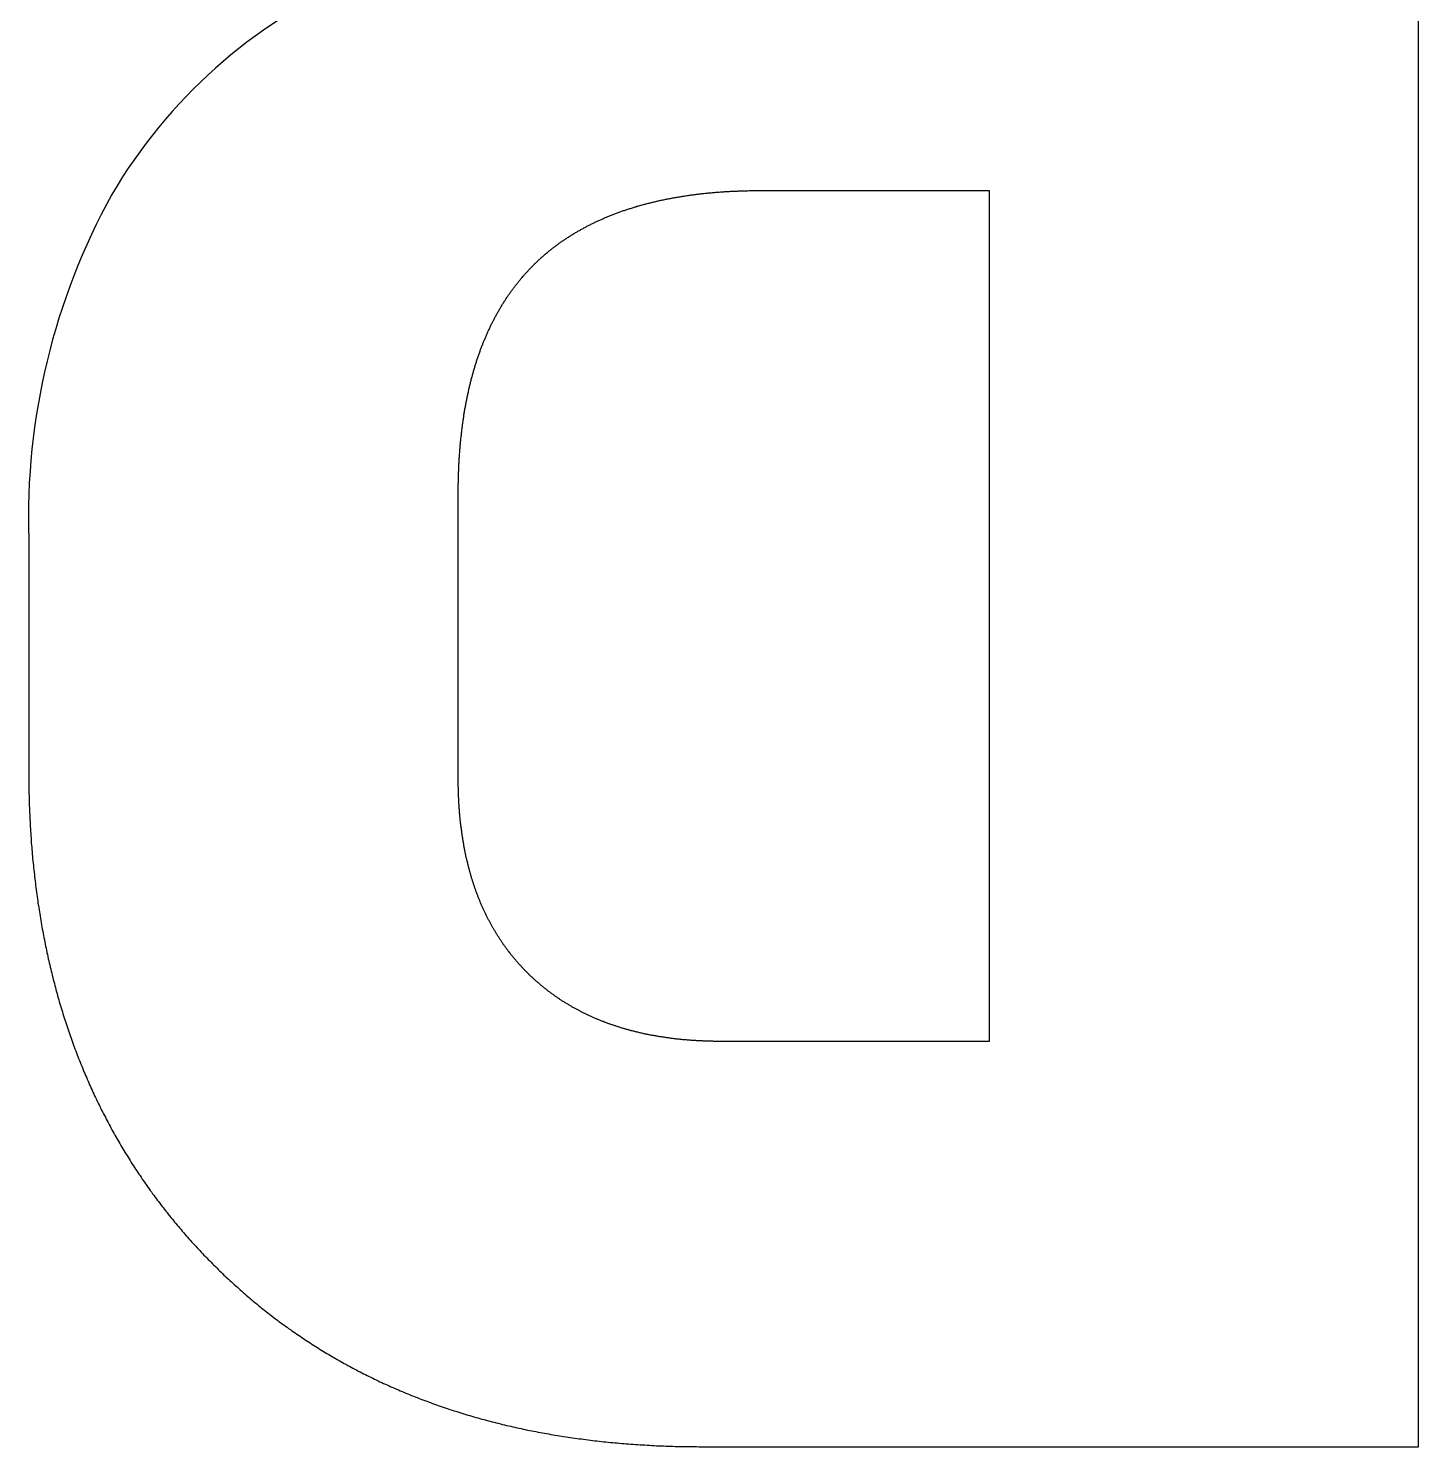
# Model space of a CAD drawing. Header units: millimetres. Extents: x -952 to 939, y -633 to 632.
# Drawn here: x -292.44 to -280.19, y -57.45 to -44.95 of the extents above; entities that cross this region are included whole.
import ezdxf

# ---------------------------------------------------------------- set-up
doc = ezdxf.new("R2010")
doc.units = ezdxf.units.MM
doc.layers.get('0').update_dxf_attribs({"lineweight": 25, "true_color": 0xffffff})

msp = doc.modelspace()

# ---------------------------------------------------------------- linework, layer by layer
at = {"color": 5, "true_color": 0x0000ff, "flags": 128}
msp.add_lwpolyline([(-289.58, -44.526, 0.156907), (-291.705, -46.419, 0.134483), (-292.437, -49.455), (-292.437, -51.49), (-292.437, -51.511), (-292.437, -51.533), (-292.437, -51.554), (-292.437, -51.575), (-292.436, -51.596), (-292.436, -51.617), (-292.436, -51.638), (-292.436, -51.659), (-292.435, -51.68), (-292.435, -51.701), (-292.434, -51.721), (-292.434, -51.742), (-292.433, -51.763), (-292.432, -51.784), (-292.432, -51.805), (-292.431, -51.825), (-292.43, -51.846), (-292.429, -51.867), (-292.428, -51.887), (-292.427, -51.908), (-292.426, -51.928), (-292.425, -51.949), (-292.424, -51.969), (-292.423, -51.99), (-292.422, -52.01), (-292.421, -52.03), (-292.419, -52.051), (-292.418, -52.071), (-292.416, -52.091), (-292.415, -52.111), (-292.414, -52.132), (-292.412, -52.152), (-292.41, -52.172), (-292.409, -52.192), (-292.407, -52.212), (-292.405, -52.232), (-292.404, -52.252), (-292.402, -52.272), (-292.4, -52.292), (-292.398, -52.312), (-292.396, -52.332), (-292.394, -52.352), (-292.392, -52.371), (-292.39, -52.391), (-292.387, -52.411), (-292.385, -52.431), (-292.383, -52.45), (-292.381, -52.47), (-292.378, -52.489), (-292.376, -52.509), (-292.373, -52.528), (-292.371, -52.548), (-292.368, -52.567), (-292.366, -52.587), (-292.363, -52.606), (-292.36, -52.626), (-292.357, -52.645), (-292.355, -52.664), (-292.352, -52.684), (-292.349, -52.703), (-292.346, -52.722), (-292.343, -52.741), (-292.34, -52.76), (-292.337, -52.779), (-292.333, -52.798), (-292.33, -52.817), (-292.327, -52.836), (-292.324, -52.855), (-292.32, -52.874), (-292.317, -52.893), (-292.313, -52.912), (-292.31, -52.931), (-292.306, -52.95), (-292.303, -52.968), (-292.299, -52.987), (-292.295, -53.006), (-292.292, -53.025), (-292.288, -53.043), (-292.284, -53.062), (-292.28, -53.08), (-292.276, -53.099), (-292.272, -53.117), (-292.268, -53.136), (-292.264, -53.154), (-292.26, -53.173), (-292.256, -53.191), (-292.251, -53.209), (-292.247, -53.228), (-292.243, -53.246), (-292.238, -53.264), (-292.234, -53.282), (-292.23, -53.3), (-292.225, -53.319), (-292.22, -53.337), (-292.216, -53.355), (-292.211, -53.373), (-292.206, -53.391), (-292.202, -53.409), (-292.197, -53.427), (-292.192, -53.445), (-292.187, -53.462), (-292.182, -53.48), (-292.177, -53.498), (-292.172, -53.516), (-292.167, -53.534), (-292.162, -53.551), (-292.156, -53.569), (-292.151, -53.587), (-292.146, -53.604), (-292.14, -53.622), (-292.135, -53.639), (-292.129, -53.657), (-292.124, -53.674), (-292.118, -53.692), (-292.113, -53.709), (-292.107, -53.726), (-292.101, -53.744), (-292.096, -53.761), (-292.09, -53.778), (-292.084, -53.796), (-292.078, -53.813), (-292.072, -53.83), (-292.066, -53.847), (-292.06, -53.864), (-292.054, -53.881), (-292.048, -53.898), (-292.042, -53.915), (-292.035, -53.932), (-292.029, -53.949), (-292.023, -53.966), (-292.016, -53.983), (-292.01, -54), (-292.003, -54.017), (-291.997, -54.033), (-291.99, -54.05), (-291.984, -54.067), (-291.977, -54.083), (-291.97, -54.1), (-291.963, -54.117), (-291.956, -54.133), (-291.95, -54.15), (-291.943, -54.166), (-291.936, -54.183), (-291.929, -54.199), (-291.922, -54.216), (-291.914, -54.232), (-291.907, -54.248), (-291.9, -54.265), (-291.893, -54.281), (-291.885, -54.297), (-291.878, -54.313), (-291.871, -54.329), (-291.863, -54.346), (-291.856, -54.362), (-291.848, -54.378), (-291.84, -54.394), (-291.833, -54.41), (-291.825, -54.426), (-291.817, -54.442), (-291.809, -54.458), (-291.801, -54.473), (-291.794, -54.489), (-291.786, -54.505), (-291.778, -54.521), (-291.769, -54.537), (-291.761, -54.552), (-291.753, -54.568), (-291.745, -54.584), (-291.737, -54.599), (-291.728, -54.615), (-291.72, -54.63), (-291.712, -54.646), (-291.703, -54.661), (-291.695, -54.677), (-291.686, -54.692), (-291.677, -54.708), (-291.669, -54.723), (-291.66, -54.738), (-291.651, -54.753), (-291.643, -54.769), (-291.634, -54.784), (-291.625, -54.799), (-291.616, -54.814), (-291.607, -54.829), (-291.598, -54.844), (-291.589, -54.859), (-291.58, -54.874), (-291.57, -54.889), (-291.561, -54.904), (-291.552, -54.919), (-291.542, -54.934), (-291.533, -54.949), (-291.524, -54.964), (-291.514, -54.979), (-291.505, -54.993), (-291.495, -55.008), (-291.485, -55.023), (-291.476, -55.037), (-291.466, -55.052), (-291.456, -55.066), (-291.446, -55.081), (-291.436, -55.096), (-291.427, -55.11), (-291.417, -55.124), (-291.407, -55.139), (-291.396, -55.153), (-291.386, -55.168), (-291.376, -55.182), (-291.366, -55.196), (-291.356, -55.21), (-291.345, -55.225), (-291.335, -55.239), (-291.325, -55.253), (-291.314, -55.267), (-291.304, -55.281), (-291.293, -55.295), (-291.282, -55.309), (-291.272, -55.323), (-291.261, -55.337), (-291.25, -55.351), (-291.239, -55.365), (-291.229, -55.379), (-291.218, -55.392), (-291.207, -55.406), (-291.196, -55.42), (-291.185, -55.434), (-291.173, -55.447), (-291.162, -55.461), (-291.151, -55.475), (-291.14, -55.488), (-291.129, -55.502), (-291.117, -55.515), (-291.106, -55.529), (-291.094, -55.542), (-291.083, -55.556), (-291.071, -55.569), (-291.06, -55.582), (-291.048, -55.596), (-291.036, -55.609), (-291.025, -55.622), (-291.013, -55.635), (-291.001, -55.649), (-290.989, -55.662), (-290.977, -55.675), (-290.965, -55.688), (-290.953, -55.701), (-290.941, -55.714), (-290.929, -55.727), (-290.917, -55.74), (-290.904, -55.753), (-290.892, -55.766), (-290.88, -55.778), (-290.867, -55.791), (-290.855, -55.804), (-290.842, -55.817), (-290.83, -55.83), (-290.817, -55.842), (-290.805, -55.855), (-290.792, -55.867), (-290.779, -55.88), (-290.767, -55.892), (-290.754, -55.905), (-290.741, -55.917), (-290.728, -55.93), (-290.716, -55.942), (-290.703, -55.954), (-290.69, -55.966), (-290.677, -55.978), (-290.664, -55.99), (-290.651, -56.002), (-290.638, -56.014), (-290.625, -56.026), (-290.612, -56.038), (-290.598, -56.05), (-290.585, -56.062), (-290.572, -56.074), (-290.559, -56.085), (-290.546, -56.097), (-290.532, -56.108), (-290.519, -56.12), (-290.506, -56.131), (-290.492, -56.143), (-290.479, -56.154), (-290.465, -56.166), (-290.452, -56.177), (-290.438, -56.188), (-290.424, -56.199), (-290.411, -56.21), (-290.397, -56.221), (-290.384, -56.233), (-290.37, -56.243), (-290.356, -56.254), (-290.342, -56.265), (-290.328, -56.276), (-290.315, -56.287), (-290.301, -56.298), (-290.287, -56.308), (-290.273, -56.319), (-290.259, -56.33), (-290.245, -56.34), (-290.231, -56.351), (-290.217, -56.361), (-290.203, -56.371), (-290.188, -56.382), (-290.174, -56.392), (-290.16, -56.402), (-290.146, -56.412), (-290.131, -56.423), (-290.117, -56.433), (-290.103, -56.443), (-290.088, -56.453), (-290.074, -56.463), (-290.059, -56.473), (-290.045, -56.482), (-290.03, -56.492), (-290.016, -56.502), (-290.001, -56.512), (-289.987, -56.521), (-289.972, -56.531), (-289.957, -56.54), (-289.942, -56.55), (-289.928, -56.559), (-289.913, -56.569), (-289.898, -56.578), (-289.883, -56.587), (-289.868, -56.597), (-289.853, -56.606), (-289.838, -56.615), (-289.823, -56.624), (-289.808, -56.633), (-289.793, -56.642), (-289.778, -56.651), (-289.763, -56.66), (-289.748, -56.669), (-289.733, -56.678), (-289.717, -56.686), (-289.702, -56.695), (-289.687, -56.704), (-289.671, -56.712), (-289.656, -56.721), (-289.641, -56.729), (-289.625, -56.738), (-289.61, -56.746), (-289.594, -56.755), (-289.579, -56.763), (-289.563, -56.771), (-289.547, -56.779), (-289.532, -56.788), (-289.516, -56.796), (-289.5, -56.804), (-289.485, -56.812), (-289.469, -56.82), (-289.453, -56.828), (-289.437, -56.836), (-289.421, -56.843), (-289.405, -56.851), (-289.389, -56.859), (-289.374, -56.866), (-289.357, -56.874), (-289.341, -56.882), (-289.325, -56.889), (-289.309, -56.897), (-289.293, -56.904), (-289.277, -56.911), (-289.261, -56.919), (-289.244, -56.926), (-289.228, -56.933), (-289.212, -56.94), (-289.195, -56.947), (-289.179, -56.955), (-289.163, -56.962), (-289.146, -56.969), (-289.13, -56.975), (-289.113, -56.982), (-289.097, -56.989), (-289.08, -56.996), (-289.063, -57.003), (-289.047, -57.009), (-289.03, -57.016), (-289.013, -57.022), (-288.997, -57.029), (-288.98, -57.035), (-288.963, -57.042), (-288.946, -57.048), (-288.929, -57.055), (-288.912, -57.061), (-288.895, -57.067), (-288.878, -57.073), (-288.861, -57.079), (-288.844, -57.085), (-288.827, -57.091), (-288.81, -57.097), (-288.793, -57.103), (-288.776, -57.109), (-288.758, -57.115), (-288.741, -57.121), (-288.724, -57.127), (-288.706, -57.132), (-288.689, -57.138), (-288.672, -57.143), (-288.654, -57.149), (-288.637, -57.155), (-288.619, -57.16), (-288.602, -57.165), (-288.584, -57.171), (-288.566, -57.176), (-288.549, -57.181), (-288.531, -57.186), (-288.513, -57.191), (-288.496, -57.197), (-288.478, -57.202), (-288.46, -57.207), (-288.442, -57.212), (-288.424, -57.216), (-288.406, -57.221), (-288.389, -57.226), (-288.371, -57.231), (-288.353, -57.235), (-288.335, -57.24), (-288.316, -57.245), (-288.298, -57.249), (-288.28, -57.254), (-288.262, -57.258), (-288.244, -57.263), (-288.226, -57.267), (-288.207, -57.271), (-288.189, -57.275), (-288.171, -57.28), (-288.152, -57.284), (-288.134, -57.288), (-288.115, -57.292), (-288.097, -57.296), (-288.078, -57.3), (-288.06, -57.304), (-288.041, -57.308), (-288.023, -57.311), (-288.004, -57.315), (-287.985, -57.319), (-287.966, -57.322), (-287.948, -57.326), (-287.929, -57.33), (-287.91, -57.333), (-287.891, -57.336), (-287.872, -57.34), (-287.853, -57.343), (-287.834, -57.347), (-287.816, -57.35), (-287.796, -57.353), (-287.777, -57.356), (-287.758, -57.359), (-287.739, -57.362), (-287.72, -57.365), (-287.701, -57.368), (-287.682, -57.371), (-287.662, -57.374), (-287.643, -57.377), (-287.624, -57.38), (-287.604, -57.382), (-287.585, -57.385), (-287.566, -57.387), (-287.546, -57.39), (-287.527, -57.393), (-287.507, -57.395), (-287.487, -57.397), (-287.468, -57.4), (-287.448, -57.402), (-287.429, -57.404), (-287.409, -57.407), (-287.389, -57.409), (-287.369, -57.411), (-287.35, -57.413), (-287.33, -57.415), (-287.31, -57.417), (-287.29, -57.419), (-287.27, -57.421), (-287.25, -57.422), (-287.23, -57.424), (-287.21, -57.426), (-287.19, -57.428), (-287.17, -57.429), (-287.15, -57.431), (-287.129, -57.432), (-287.109, -57.434), (-287.089, -57.435), (-287.069, -57.436), (-287.048, -57.438), (-287.028, -57.439), (-287.008, -57.44), (-286.987, -57.441), (-286.967, -57.443), (-286.946, -57.444), (-286.926, -57.445), (-286.905, -57.446), (-286.885, -57.446), (-286.864, -57.447), (-286.843, -57.448), (-286.823, -57.449), (-286.802, -57.45), (-286.781, -57.45), (-286.761, -57.451), (-286.74, -57.452), (-286.719, -57.452), (-286.698, -57.453), (-286.677, -57.453), (-286.656, -57.453), (-286.635, -57.454), (-286.614, -57.454), (-286.593, -57.454), (-286.572, -57.454), (-286.551, -57.454), (-286.53, -57.455), (-286.509, -57.455), (-280.187, -57.455), (-280.187, -32.455)], format="xyb", dxfattribs=at)
msp.add_lwpolyline([(-288.651, -49.062), (-288.651, -49.051), (-288.651, -49.041), (-288.651, -49.03), (-288.651, -49.019), (-288.651, -49.009), (-288.651, -48.998), (-288.651, -48.988), (-288.651, -48.978), (-288.651, -48.967), (-288.65, -48.957), (-288.65, -48.946), (-288.65, -48.936), (-288.65, -48.926), (-288.649, -48.915), (-288.649, -48.905), (-288.649, -48.895), (-288.648, -48.884), (-288.648, -48.874), (-288.648, -48.864), (-288.647, -48.854), (-288.647, -48.844), (-288.647, -48.834), (-288.646, -48.823), (-288.646, -48.813), (-288.645, -48.803), (-288.645, -48.793), (-288.644, -48.783), (-288.643, -48.773), (-288.643, -48.763), (-288.642, -48.753), (-288.642, -48.743), (-288.641, -48.733), (-288.64, -48.723), (-288.64, -48.713), (-288.639, -48.704), (-288.638, -48.694), (-288.638, -48.684), (-288.637, -48.674), (-288.636, -48.664), (-288.635, -48.655), (-288.634, -48.645), (-288.634, -48.635), (-288.633, -48.625), (-288.632, -48.616), (-288.631, -48.606), (-288.63, -48.596), (-288.629, -48.587), (-288.628, -48.577), (-288.627, -48.568), (-288.626, -48.558), (-288.625, -48.549), (-288.624, -48.539), (-288.623, -48.53), (-288.622, -48.52), (-288.621, -48.511), (-288.62, -48.501), (-288.619, -48.492), (-288.617, -48.482), (-288.616, -48.473), (-288.615, -48.464), (-288.614, -48.454), (-288.613, -48.445), (-288.611, -48.436), (-288.61, -48.427), (-288.609, -48.417), (-288.607, -48.408), (-288.606, -48.399), (-288.605, -48.39), (-288.603, -48.381), (-288.602, -48.372), (-288.601, -48.362), (-288.599, -48.353), (-288.598, -48.344), (-288.596, -48.335), (-288.595, -48.326), (-288.593, -48.317), (-288.592, -48.308), (-288.59, -48.299), (-288.588, -48.29), (-288.587, -48.281), (-288.585, -48.273), (-288.584, -48.264), (-288.582, -48.255), (-288.58, -48.246), (-288.579, -48.237), (-288.577, -48.228), (-288.575, -48.22), (-288.573, -48.211), (-288.572, -48.202), (-288.57, -48.194), (-288.568, -48.185), (-288.566, -48.176), (-288.564, -48.168), (-288.562, -48.159), (-288.56, -48.15), (-288.558, -48.142), (-288.557, -48.133), (-288.555, -48.125), (-288.553, -48.116), (-288.551, -48.108), (-288.549, -48.099), (-288.546, -48.091), (-288.544, -48.082), (-288.542, -48.074), (-288.54, -48.066), (-288.538, -48.057), (-288.536, -48.049), (-288.534, -48.041), (-288.532, -48.032), (-288.529, -48.024), (-288.527, -48.016), (-288.525, -48.007), (-288.523, -47.999), (-288.52, -47.991), (-288.518, -47.983), (-288.516, -47.975), (-288.513, -47.967), (-288.511, -47.959), (-288.509, -47.95), (-288.506, -47.942), (-288.504, -47.934), (-288.501, -47.926), (-288.499, -47.918), (-288.496, -47.91), (-288.494, -47.902), (-288.491, -47.894), (-288.489, -47.887), (-288.486, -47.879), (-288.484, -47.871), (-288.481, -47.863), (-288.478, -47.855), (-288.476, -47.847), (-288.473, -47.839), (-288.47, -47.832), (-288.468, -47.824), (-288.465, -47.816), (-288.462, -47.809), (-288.459, -47.801), (-288.457, -47.793), (-288.454, -47.786), (-288.451, -47.778), (-288.448, -47.77), (-288.445, -47.763), (-288.442, -47.755), (-288.439, -47.748), (-288.436, -47.74), (-288.434, -47.733), (-288.431, -47.725), (-288.428, -47.718), (-288.425, -47.71), (-288.422, -47.703), (-288.418, -47.696), (-288.415, -47.688), (-288.412, -47.681), (-288.409, -47.674), (-288.406, -47.666), (-288.403, -47.659), (-288.4, -47.652), (-288.397, -47.644), (-288.393, -47.637), (-288.39, -47.63), (-288.387, -47.623), (-288.384, -47.616), (-288.38, -47.609), (-288.377, -47.602), (-288.374, -47.594), (-288.37, -47.587), (-288.367, -47.58), (-288.363, -47.573), (-288.36, -47.566), (-288.357, -47.559), (-288.353, -47.552), (-288.35, -47.545), (-288.346, -47.539), (-288.343, -47.532), (-288.339, -47.525), (-288.336, -47.518), (-288.332, -47.511), (-288.328, -47.504), (-288.325, -47.497), (-288.321, -47.491), (-288.317, -47.484), (-288.314, -47.477), (-288.31, -47.471), (-288.306, -47.464), (-288.303, -47.457), (-288.299, -47.451), (-288.295, -47.444), (-288.291, -47.437), (-288.287, -47.431), (-288.284, -47.424), (-288.28, -47.418), (-288.276, -47.411), (-288.272, -47.405), (-288.268, -47.398), (-288.264, -47.392), (-288.26, -47.385), (-288.256, -47.379), (-288.252, -47.373), (-288.248, -47.366), (-288.244, -47.36), (-288.24, -47.354), (-288.236, -47.347), (-288.232, -47.341), (-288.228, -47.335), (-288.224, -47.328), (-288.219, -47.322), (-288.215, -47.316), (-288.211, -47.31), (-288.207, -47.304), (-288.203, -47.298), (-288.198, -47.292), (-288.194, -47.285), (-288.19, -47.279), (-288.185, -47.273), (-288.181, -47.267), (-288.177, -47.261), (-288.172, -47.255), (-288.168, -47.249), (-288.163, -47.243), (-288.159, -47.237), (-288.155, -47.232), (-288.15, -47.226), (-288.146, -47.22), (-288.141, -47.214), (-288.136, -47.208), (-288.132, -47.202), (-288.127, -47.197), (-288.123, -47.191), (-288.118, -47.185), (-288.113, -47.18), (-288.109, -47.174), (-288.104, -47.168), (-288.099, -47.163), (-288.095, -47.157), (-288.09, -47.151), (-288.085, -47.146), (-288.08, -47.14), (-288.076, -47.135), (-288.071, -47.129), (-288.066, -47.124), (-288.061, -47.118), (-288.056, -47.113), (-288.051, -47.107), (-288.046, -47.102), (-288.041, -47.096), (-288.036, -47.091), (-288.031, -47.086), (-288.026, -47.08), (-288.021, -47.075), (-288.016, -47.07), (-288.011, -47.065), (-288.006, -47.059), (-288.001, -47.054), (-287.996, -47.049), (-287.991, -47.044), (-287.986, -47.039), (-287.98, -47.034), (-287.975, -47.028), (-287.97, -47.023), (-287.965, -47.018), (-287.959, -47.013), (-287.954, -47.008), (-287.949, -47.003), (-287.943, -46.998), (-287.938, -46.993), (-287.933, -46.988), (-287.927, -46.983), (-287.922, -46.978), (-287.916, -46.974), (-287.911, -46.969), (-287.905, -46.964), (-287.9, -46.959), (-287.894, -46.954), (-287.889, -46.949), (-287.883, -46.945), (-287.878, -46.94), (-287.872, -46.935), (-287.866, -46.93), (-287.861, -46.926), (-287.855, -46.921), (-287.849, -46.916), (-287.844, -46.912), (-287.838, -46.907), (-287.832, -46.903), (-287.826, -46.898), (-287.82, -46.893), (-287.815, -46.889), (-287.809, -46.884), (-287.803, -46.88), (-287.797, -46.876), (-287.791, -46.871), (-287.785, -46.867), (-287.779, -46.862), (-287.773, -46.858), (-287.767, -46.853), (-287.761, -46.849), (-287.755, -46.845), (-287.749, -46.84), (-287.743, -46.836), (-287.737, -46.832), (-287.731, -46.828), (-287.725, -46.823), (-287.718, -46.819), (-287.712, -46.815), (-287.706, -46.811), (-287.7, -46.807), (-287.694, -46.803), (-287.687, -46.799), (-287.681, -46.794), (-287.675, -46.79), (-287.668, -46.786), (-287.662, -46.782), (-287.656, -46.778), (-287.649, -46.774), (-287.643, -46.77), (-287.636, -46.766), (-287.63, -46.763), (-287.623, -46.759), (-287.617, -46.755), (-287.61, -46.751), (-287.604, -46.747), (-287.597, -46.743), (-287.591, -46.739), (-287.584, -46.736), (-287.577, -46.732), (-287.571, -46.728), (-287.564, -46.724), (-287.557, -46.721), (-287.551, -46.717), (-287.544, -46.713), (-287.537, -46.71), (-287.53, -46.706), (-287.523, -46.703), (-287.517, -46.699), (-287.51, -46.695), (-287.503, -46.692), (-287.496, -46.688), (-287.489, -46.685), (-287.482, -46.681), (-287.475, -46.678), (-287.468, -46.674), (-287.461, -46.671), (-287.454, -46.668), (-287.447, -46.664), (-287.44, -46.661), (-287.433, -46.658), (-287.426, -46.654), (-287.419, -46.651), (-287.412, -46.648), (-287.404, -46.644), (-287.397, -46.641), (-287.39, -46.638), (-287.383, -46.635), (-287.376, -46.632), (-287.368, -46.628), (-287.361, -46.625), (-287.354, -46.622), (-287.346, -46.619), (-287.339, -46.616), (-287.332, -46.613), (-287.324, -46.61), (-287.317, -46.607), (-287.309, -46.604), (-287.302, -46.601), (-287.294, -46.598), (-287.287, -46.595), (-287.279, -46.592), (-287.272, -46.589), (-287.264, -46.586), (-287.257, -46.584), (-287.249, -46.581), (-287.241, -46.578), (-287.234, -46.575), (-287.226, -46.572), (-287.218, -46.57), (-287.211, -46.567), (-287.203, -46.564), (-287.195, -46.561), (-287.187, -46.559), (-287.179, -46.556), (-287.172, -46.553), (-287.164, -46.551), (-287.156, -46.548), (-287.148, -46.546), (-287.14, -46.543), (-287.132, -46.541), (-287.124, -46.538), (-287.116, -46.536), (-287.108, -46.533), (-287.1, -46.531), (-287.092, -46.528), (-287.084, -46.526), (-287.076, -46.523), (-287.068, -46.521), (-287.06, -46.519), (-287.052, -46.516), (-287.043, -46.514), (-287.035, -46.512), (-287.027, -46.51), (-287.019, -46.507), (-287.011, -46.505), (-287.002, -46.503), (-286.994, -46.501), (-286.986, -46.499), (-286.977, -46.496), (-286.969, -46.494), (-286.961, -46.492), (-286.952, -46.49), (-286.944, -46.488), (-286.935, -46.486), (-286.927, -46.484), (-286.918, -46.482), (-286.91, -46.48), (-286.901, -46.478), (-286.893, -46.476), (-286.884, -46.474), (-286.876, -46.472), (-286.867, -46.47), (-286.858, -46.468), (-286.85, -46.467), (-286.841, -46.465), (-286.832, -46.463), (-286.824, -46.461), (-286.815, -46.459), (-286.806, -46.458), (-286.797, -46.456), (-286.788, -46.454), (-286.78, -46.453), (-286.771, -46.451), (-286.762, -46.449), (-286.753, -46.448), (-286.744, -46.446), (-286.735, -46.444), (-286.726, -46.443), (-286.717, -46.441), (-286.708, -46.44), (-286.699, -46.438), (-286.69, -46.437), (-286.681, -46.435), (-286.672, -46.434), (-286.663, -46.433), (-286.654, -46.431), (-286.645, -46.43), (-286.635, -46.428), (-286.626, -46.427), (-286.617, -46.426), (-286.608, -46.424), (-286.599, -46.423), (-286.589, -46.422), (-286.58, -46.421), (-286.571, -46.419), (-286.561, -46.418), (-286.552, -46.417), (-286.543, -46.416), (-286.533, -46.415), (-286.524, -46.414), (-286.514, -46.412), (-286.505, -46.411), (-286.495, -46.41), (-286.486, -46.409), (-286.476, -46.408), (-286.467, -46.407), (-286.457, -46.406), (-286.448, -46.405), (-286.438, -46.404), (-286.428, -46.404), (-286.419, -46.403), (-286.409, -46.402), (-286.399, -46.401), (-286.39, -46.4), (-286.38, -46.399), (-286.37, -46.398), (-286.36, -46.398), (-286.351, -46.397), (-286.341, -46.396), (-286.331, -46.395), (-286.321, -46.395), (-286.311, -46.394), (-286.301, -46.393), (-286.291, -46.393), (-286.281, -46.392), (-286.271, -46.392), (-286.261, -46.391), (-286.251, -46.39), (-286.241, -46.39), (-286.231, -46.389), (-286.221, -46.389), (-286.211, -46.388), (-286.201, -46.388), (-286.191, -46.388), (-286.181, -46.387), (-286.17, -46.387), (-286.16, -46.386), (-286.15, -46.386), (-286.14, -46.386), (-286.129, -46.385), (-286.119, -46.385), (-286.109, -46.385), (-286.099, -46.385), (-286.088, -46.384), (-286.078, -46.384), (-286.067, -46.384), (-286.057, -46.384), (-286.047, -46.384), (-286.036, -46.383), (-286.026, -46.383), (-286.015, -46.383), (-286.005, -46.383), (-285.994, -46.383), (-285.983, -46.383), (-285.973, -46.383), (-283.973, -46.383), (-283.973, -53.883), (-286.33, -53.883), (-286.339, -53.883), (-286.347, -53.883), (-286.356, -53.883), (-286.364, -53.883), (-286.373, -53.883), (-286.382, -53.883), (-286.39, -53.883), (-286.399, -53.883), (-286.407, -53.882), (-286.416, -53.882), (-286.424, -53.882), (-286.433, -53.882), (-286.441, -53.882), (-286.45, -53.881), (-286.458, -53.881), (-286.466, -53.881), (-286.475, -53.88), (-286.483, -53.88), (-286.492, -53.88), (-286.5, -53.879), (-286.508, -53.879), (-286.517, -53.879), (-286.525, -53.878), (-286.533, -53.878), (-286.541, -53.877), (-286.55, -53.877), (-286.558, -53.876), (-286.566, -53.876), (-286.574, -53.875), (-286.583, -53.875), (-286.591, -53.874), (-286.599, -53.874), (-286.607, -53.873), (-286.615, -53.872), (-286.623, -53.872), (-286.631, -53.871), (-286.64, -53.87), (-286.648, -53.87), (-286.656, -53.869), (-286.664, -53.868), (-286.672, -53.868), (-286.68, -53.867), (-286.688, -53.866), (-286.696, -53.865), (-286.704, -53.864), (-286.712, -53.863), (-286.72, -53.863), (-286.728, -53.862), (-286.735, -53.861), (-286.743, -53.86), (-286.751, -53.859), (-286.759, -53.858), (-286.767, -53.857), (-286.775, -53.856), (-286.783, -53.855), (-286.79, -53.854), (-286.798, -53.853), (-286.806, -53.852), (-286.814, -53.851), (-286.821, -53.85), (-286.829, -53.849), (-286.837, -53.847), (-286.845, -53.846), (-286.852, -53.845), (-286.86, -53.844), (-286.868, -53.843), (-286.875, -53.842), (-286.883, -53.84), (-286.89, -53.839), (-286.898, -53.838), (-286.906, -53.836), (-286.913, -53.835), (-286.921, -53.834), (-286.928, -53.832), (-286.936, -53.831), (-286.943, -53.83), (-286.951, -53.828), (-286.958, -53.827), (-286.966, -53.825), (-286.973, -53.824), (-286.981, -53.822), (-286.988, -53.821), (-286.995, -53.819), (-287.003, -53.818), (-287.01, -53.816), (-287.017, -53.815), (-287.025, -53.813), (-287.032, -53.811), (-287.039, -53.81), (-287.047, -53.808), (-287.054, -53.806), (-287.061, -53.805), (-287.068, -53.803), (-287.076, -53.801), (-287.083, -53.799), (-287.09, -53.798), (-287.097, -53.796), (-287.104, -53.794), (-287.111, -53.792), (-287.119, -53.79), (-287.126, -53.789), (-287.133, -53.787), (-287.14, -53.785), (-287.147, -53.783), (-287.154, -53.781), (-287.161, -53.779), (-287.168, -53.777), (-287.175, -53.775), (-287.182, -53.773), (-287.189, -53.771), (-287.196, -53.769), (-287.203, -53.767), (-287.21, -53.765), (-287.217, -53.763), (-287.224, -53.761), (-287.231, -53.758), (-287.238, -53.756), (-287.244, -53.754), (-287.251, -53.752), (-287.258, -53.75), (-287.265, -53.747), (-287.272, -53.745), (-287.278, -53.743), (-287.285, -53.741), (-287.292, -53.738), (-287.299, -53.736), (-287.305, -53.734), (-287.312, -53.731), (-287.319, -53.729), (-287.325, -53.727), (-287.332, -53.724), (-287.339, -53.722), (-287.345, -53.719), (-287.352, -53.717), (-287.359, -53.714), (-287.365, -53.712), (-287.372, -53.709), (-287.378, -53.707), (-287.385, -53.704), (-287.391, -53.702), (-287.398, -53.699), (-287.404, -53.696), (-287.411, -53.694), (-287.417, -53.691), (-287.424, -53.688), (-287.43, -53.686), (-287.437, -53.683), (-287.443, -53.68), (-287.449, -53.677), (-287.456, -53.675), (-287.462, -53.672), (-287.468, -53.669), (-287.475, -53.666), (-287.481, -53.663), (-287.487, -53.661), (-287.494, -53.658), (-287.5, -53.655), (-287.506, -53.652), (-287.512, -53.649), (-287.519, -53.646), (-287.525, -53.643), (-287.531, -53.64), (-287.537, -53.637), (-287.543, -53.634), (-287.549, -53.631), (-287.556, -53.628), (-287.562, -53.625), (-287.568, -53.622), (-287.574, -53.619), (-287.58, -53.615), (-287.586, -53.612), (-287.592, -53.609), (-287.598, -53.606), (-287.604, -53.603), (-287.61, -53.599), (-287.616, -53.596), (-287.622, -53.593), (-287.628, -53.59), (-287.634, -53.586), (-287.64, -53.583), (-287.646, -53.58), (-287.651, -53.576), (-287.657, -53.573), (-287.663, -53.569), (-287.669, -53.566), (-287.675, -53.563), (-287.681, -53.559), (-287.686, -53.556), (-287.692, -53.552), (-287.698, -53.549), (-287.704, -53.545), (-287.709, -53.542), (-287.715, -53.538), (-287.721, -53.534), (-287.727, -53.531), (-287.732, -53.527), (-287.738, -53.524), (-287.743, -53.52), (-287.749, -53.516), (-287.755, -53.513), (-287.76, -53.509), (-287.766, -53.505), (-287.771, -53.501), (-287.777, -53.498), (-287.782, -53.494), (-287.788, -53.49), (-287.794, -53.486), (-287.799, -53.482), (-287.804, -53.478), (-287.81, -53.475), (-287.815, -53.471), (-287.821, -53.467), (-287.826, -53.463), (-287.832, -53.459), (-287.837, -53.455), (-287.842, -53.451), (-287.848, -53.447), (-287.853, -53.443), (-287.858, -53.439), (-287.864, -53.435), (-287.869, -53.431), (-287.874, -53.427), (-287.879, -53.422), (-287.885, -53.418), (-287.89, -53.414), (-287.895, -53.41), (-287.9, -53.406), (-287.905, -53.402), (-287.911, -53.397), (-287.916, -53.393), (-287.921, -53.389), (-287.926, -53.384), (-287.931, -53.38), (-287.936, -53.376), (-287.941, -53.371), (-287.946, -53.367), (-287.951, -53.363), (-287.956, -53.358), (-287.961, -53.354), (-287.966, -53.349), (-287.971, -53.345), (-287.976, -53.341), (-287.981, -53.336), (-287.986, -53.332), (-287.991, -53.327), (-287.996, -53.322), (-288.001, -53.318), (-288.006, -53.313), (-288.011, -53.309), (-288.016, -53.304), (-288.02, -53.299), (-288.025, -53.295), (-288.03, -53.29), (-288.035, -53.285), (-288.039, -53.281), (-288.044, -53.276), (-288.049, -53.271), (-288.054, -53.266), (-288.058, -53.262), (-288.063, -53.257), (-288.068, -53.252), (-288.072, -53.247), (-288.077, -53.242), (-288.082, -53.238), (-288.086, -53.233), (-288.091, -53.228), (-288.095, -53.223), (-288.1, -53.218), (-288.104, -53.213), (-288.109, -53.208), (-288.113, -53.203), (-288.118, -53.198), (-288.122, -53.193), (-288.127, -53.188), (-288.131, -53.183), (-288.135, -53.178), (-288.14, -53.173), (-288.144, -53.168), (-288.148, -53.163), (-288.153, -53.158), (-288.157, -53.153), (-288.161, -53.147), (-288.166, -53.142), (-288.17, -53.137), (-288.174, -53.132), (-288.178, -53.127), (-288.182, -53.122), (-288.187, -53.116), (-288.191, -53.111), (-288.195, -53.106), (-288.199, -53.101), (-288.203, -53.095), (-288.207, -53.09), (-288.211, -53.085), (-288.215, -53.079), (-288.219, -53.074), (-288.223, -53.069), (-288.227, -53.063), (-288.231, -53.058), (-288.235, -53.052), (-288.239, -53.047), (-288.243, -53.042), (-288.247, -53.036), (-288.251, -53.031), (-288.254, -53.025), (-288.258, -53.02), (-288.262, -53.014), (-288.266, -53.009), (-288.27, -53.003), (-288.273, -52.998), (-288.277, -52.992), (-288.281, -52.986), (-288.285, -52.981), (-288.288, -52.975), (-288.292, -52.97), (-288.295, -52.964), (-288.299, -52.958), (-288.303, -52.953), (-288.306, -52.947), (-288.31, -52.941), (-288.313, -52.935), (-288.317, -52.93), (-288.32, -52.924), (-288.324, -52.918), (-288.327, -52.912), (-288.331, -52.907), (-288.334, -52.901), (-288.338, -52.895), (-288.341, -52.889), (-288.345, -52.883), (-288.348, -52.877), (-288.351, -52.871), (-288.355, -52.865), (-288.358, -52.86), (-288.361, -52.854), (-288.364, -52.848), (-288.368, -52.842), (-288.371, -52.836), (-288.374, -52.83), (-288.377, -52.824), (-288.38, -52.818), (-288.384, -52.812), (-288.387, -52.806), (-288.39, -52.799), (-288.393, -52.793), (-288.396, -52.787), (-288.399, -52.781), (-288.402, -52.775), (-288.405, -52.769), (-288.408, -52.763), (-288.411, -52.756), (-288.414, -52.75), (-288.417, -52.744), (-288.42, -52.738), (-288.423, -52.732), (-288.426, -52.725), (-288.429, -52.719), (-288.432, -52.713), (-288.435, -52.706), (-288.437, -52.7), (-288.44, -52.694), (-288.443, -52.687), (-288.446, -52.681), (-288.448, -52.675), (-288.451, -52.668), (-288.454, -52.662), (-288.457, -52.655), (-288.459, -52.649), (-288.462, -52.643), (-288.465, -52.636), (-288.467, -52.63), (-288.47, -52.623), (-288.472, -52.617), (-288.475, -52.61), (-288.478, -52.603), (-288.48, -52.597), (-288.483, -52.59), (-288.485, -52.584), (-288.488, -52.577), (-288.49, -52.57), (-288.492, -52.564), (-288.495, -52.557), (-288.497, -52.551), (-288.5, -52.544), (-288.502, -52.537), (-288.504, -52.53), (-288.507, -52.524), (-288.509, -52.517), (-288.511, -52.51), (-288.513, -52.503), (-288.516, -52.497), (-288.518, -52.49), (-288.52, -52.483), (-288.522, -52.476), (-288.525, -52.469), (-288.527, -52.462), (-288.529, -52.455), (-288.531, -52.449), (-288.533, -52.442), (-288.535, -52.435), (-288.537, -52.428), (-288.539, -52.421), (-288.541, -52.414), (-288.543, -52.407), (-288.545, -52.4), (-288.547, -52.393), (-288.549, -52.386), (-288.551, -52.379), (-288.553, -52.372), (-288.555, -52.365), (-288.557, -52.357), (-288.559, -52.35), (-288.561, -52.343), (-288.562, -52.336), (-288.564, -52.329), (-288.566, -52.322), (-288.568, -52.315), (-288.57, -52.307), (-288.571, -52.3), (-288.573, -52.293), (-288.575, -52.286), (-288.576, -52.278), (-288.578, -52.271), (-288.58, -52.264), (-288.581, -52.256), (-288.583, -52.249), (-288.584, -52.242), (-288.586, -52.234), (-288.588, -52.227), (-288.589, -52.22), (-288.591, -52.212), (-288.592, -52.205), (-288.594, -52.197), (-288.595, -52.19), (-288.596, -52.182), (-288.598, -52.175), (-288.599, -52.167), (-288.601, -52.16), (-288.602, -52.152), (-288.603, -52.145), (-288.605, -52.137), (-288.606, -52.13), (-288.607, -52.122), (-288.609, -52.115), (-288.61, -52.107), (-288.611, -52.099), (-288.612, -52.092), (-288.613, -52.084), (-288.615, -52.076), (-288.616, -52.069), (-288.617, -52.061), (-288.618, -52.053), (-288.619, -52.045), (-288.62, -52.038), (-288.621, -52.03), (-288.622, -52.022), (-288.623, -52.014), (-288.624, -52.007), (-288.625, -51.999), (-288.626, -51.991), (-288.627, -51.983), (-288.628, -51.975), (-288.629, -51.967), (-288.63, -51.959), (-288.631, -51.951), (-288.632, -51.943), (-288.633, -51.935), (-288.633, -51.927), (-288.634, -51.919), (-288.635, -51.911), (-288.636, -51.903), (-288.637, -51.895), (-288.637, -51.887), (-288.638, -51.879), (-288.639, -51.871), (-288.639, -51.863), (-288.64, -51.855), (-288.641, -51.847), (-288.641, -51.839), (-288.642, -51.831), (-288.642, -51.822), (-288.643, -51.814), (-288.644, -51.806), (-288.644, -51.798), (-288.645, -51.79), (-288.645, -51.781), (-288.646, -51.773), (-288.646, -51.765), (-288.646, -51.757), (-288.647, -51.748), (-288.647, -51.74), (-288.648, -51.732), (-288.648, -51.723), (-288.648, -51.715), (-288.649, -51.707), (-288.649, -51.698), (-288.649, -51.69), (-288.65, -51.681), (-288.65, -51.673), (-288.65, -51.664), (-288.65, -51.656), (-288.65, -51.647), (-288.651, -51.639), (-288.651, -51.63), (-288.651, -51.622), (-288.651, -51.613), (-288.651, -51.605), (-288.651, -51.596), (-288.651, -51.588), (-288.651, -51.579), (-288.651, -51.57), (-288.651, -51.562)], close=True, dxfattribs=at)

doc.saveas('drawing.dxf')
